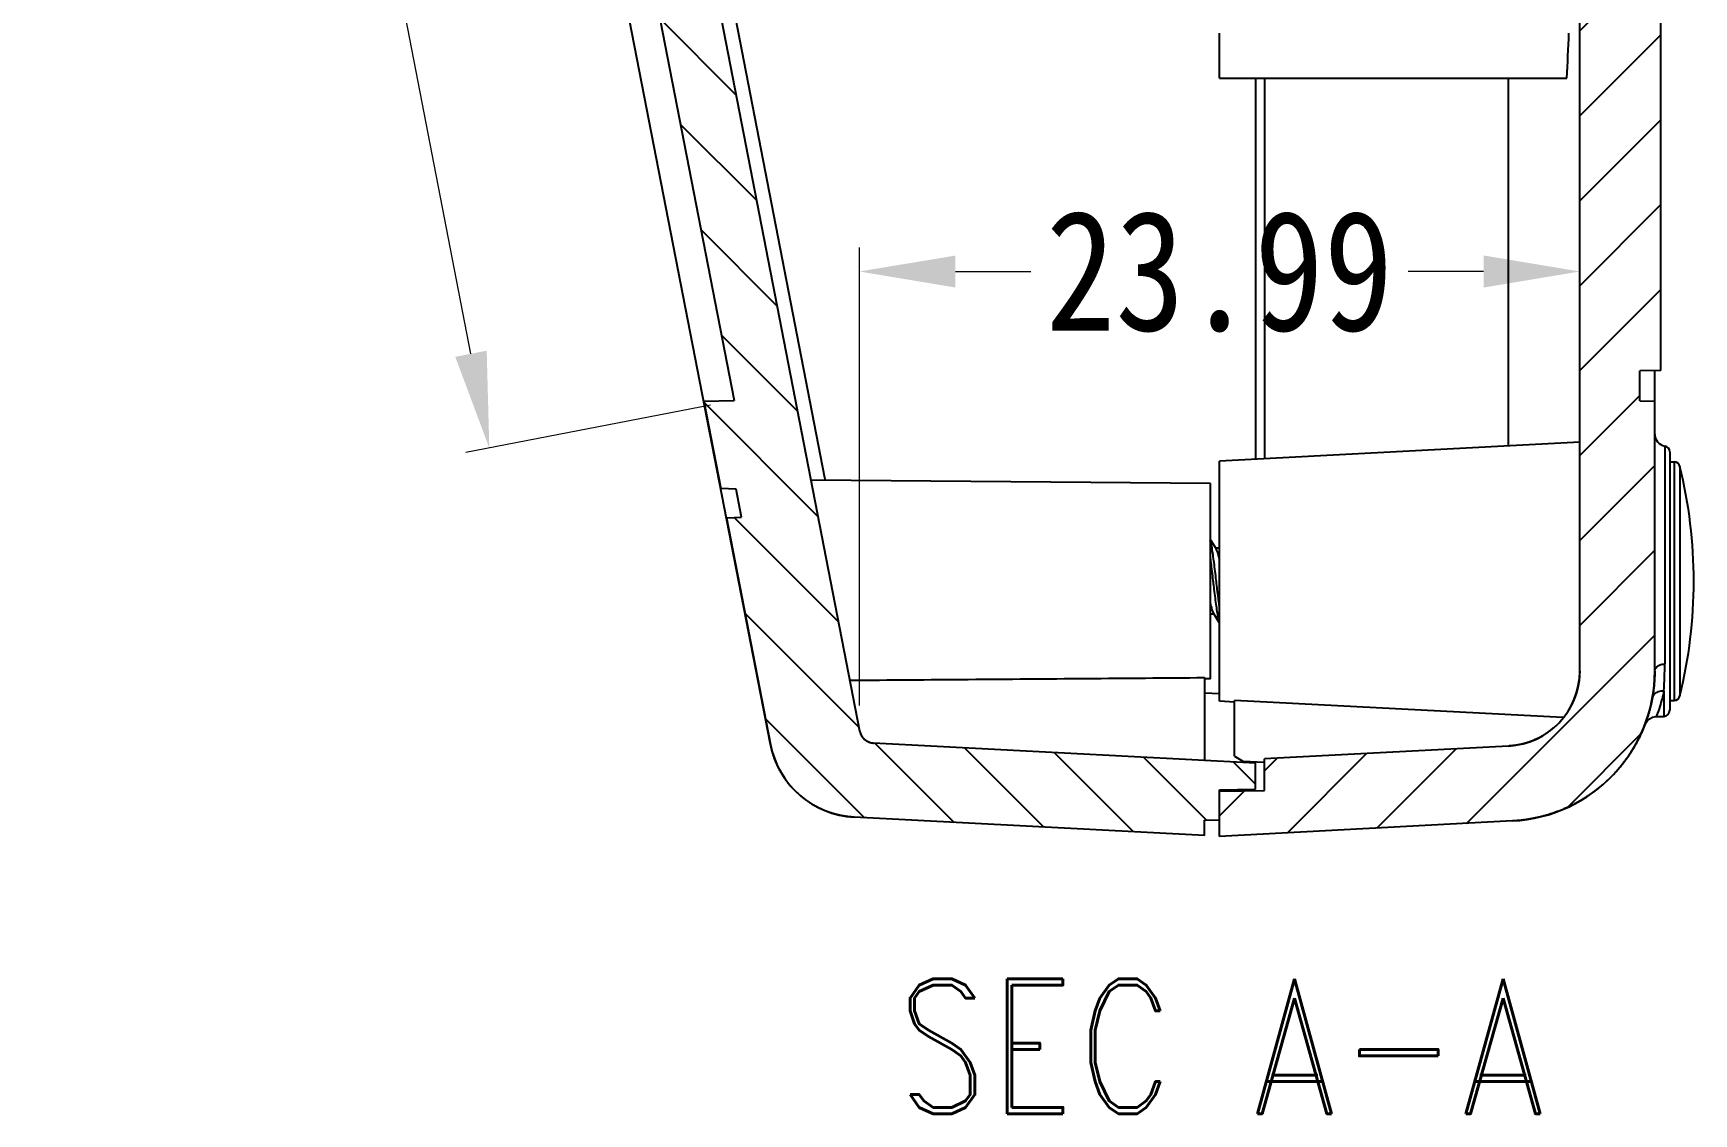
# Model space of a CAD drawing. Header units: millimetres. Extents: x -25 to 785, y -3301 to -3016.
# Drawn here: x 542.1 to 597.4, y -3202.2 to -3166.2 of the extents above; entities that cross this region are included whole.
import ezdxf
from ezdxf.enums import TextEntityAlignment as Align

# ---------------------------------------------------------------- set-up
doc = ezdxf.new("R2010")
doc.units = ezdxf.units.MM
doc.layers.add('dim', color=3, linetype='Continuous', lineweight=9)
doc.layers.add('hatch', color=56, linetype='Continuous', lineweight=9)
doc.styles.add('FFS', font='SIMFANG.TTF', dxfattribs={"width": 0.85})
doc.styles.add('LongTou', font='romand.shx', dxfattribs={"width": 0.8, "bigfont": 'whgdtxt.shx'})
doc.dimstyles.new('YanXiu', dxfattribs={"dimtxt": 2.5, "dimasz": 2.2, "dimexe": 1, "dimexo": 0.6, "dimgap": 0.66, "dimtad": 0, "dimzin": 1, "dimdsep": 46, "dimtxsty": 'FFS', "dimcen": 0, "dimclrd": 256, "dimclre": 131, "dimclrt": 42, "dimazin": 0, "dimtfac": 1, "dimtofl": 0, "dimtmove": 0, "dimatfit": 3, "dimfxl": 0, "dimlwd": 5, "dimlwe": 5, "dimarcsym": 0})

# ---------------------------------------------------------------- blocks, each defined once
blk = doc.blocks.new('*D15')
at = {"layer": 'Defpoints', "color": 0}
for p in [(-36.708, 239.348), (1.636, 233.166), (-9.58, 217.099), (1.636, 184.666), (-11.843, 111.427)]:
    blk.add_point(p, dxfattribs=at)
at = {"layer": 'dim', "lineweight": 5}
for start, end in [(91.04548, 92.62565), (98.37435, 99.95452)]:
    blk.add_arc((1.636, 42.086), 175.372, start, end, dxfattribs=at)
at = {"layer": 'dim'}
for points in [[(-1.569, 217.962), (-1.559, 216.895), (1.636, 217.458)], [(-28.583, 214.293), (-28.777, 215.342), (-31.827, 214.236)]]:
    blk.add_solid(points, dxfattribs=at)
at = {"layer": 'dim', "color": 42, "insert": (-15.173, 216.651), "char_height": 4, "attachment_point": 5, "rotation": 5.5, "style": 'FFS'}
blk.add_mtext('11.00°', dxfattribs=at)
blk = doc.blocks.new('*D17')
at = {"layer": 'Defpoints', "color": 0}
for p in [(-38.367, 237.399), (-16.02, 122.434), (-24.176, 120.849)]:
    blk.add_point(p, dxfattribs=at)
at = {"layer": 'dim', "color": 131, "lineweight": 5}
for p, q in [((-39.152, 237.247), (-47.307, 235.661)), ((-16.805, 122.281), (-24.96, 120.696))]:
    blk.add_line(p, q, dxfattribs=at)
at = {"layer": 'dim', "lineweight": 5}
for p, q in [((-45.912, 232.673), (-36.762, 185.602)), ((-24.786, 123.99), (-33.936, 171.061))]:
    blk.add_line(p, q, dxfattribs=at)
at = {"layer": 'dim'}
for points in [[(-45.388, 232.775), (-46.435, 232.571), (-46.523, 235.814)], [(-24.263, 124.092), (-25.31, 123.888), (-24.176, 120.849)]]:
    blk.add_solid(points, dxfattribs=at)
at = {"layer": 'dim', "color": 42, "insert": (-35.349, 178.331), "char_height": 4, "attachment_point": 5, "rotation": 281, "style": 'FFS'}
blk.add_mtext('117.12', dxfattribs=at)
blk = doc.blocks.new('*D23')
at = {"layer": 'Defpoints', "color": 0}
for p in [(12.136, 126.729), (12.136, 114.86), (-11.852, 111.472)]:
    blk.add_point(p, dxfattribs=at)
at = {"layer": 'dim', "color": 131, "lineweight": 5}
for p, q in [((-11.852, 112.271), (-11.852, 127.528)), ((12.136, 115.66), (12.136, 127.528))]:
    blk.add_line(p, q, dxfattribs=at)
at = {"layer": 'dim', "lineweight": 5}
for p, q in [((-8.652, 126.729), (-6.144, 126.729)), ((8.936, 126.729), (6.427, 126.729))]:
    blk.add_line(p, q, dxfattribs=at)
at = {"layer": 'dim'}
for points in [[(-8.652, 127.262), (-8.652, 126.195), (-11.852, 126.729)], [(8.936, 127.262), (8.936, 126.195), (12.136, 126.729)]]:
    blk.add_solid(points, dxfattribs=at)
at = {"layer": 'dim', "color": 42, "insert": (0.142, 126.729), "char_height": 4, "attachment_point": 5, "style": 'FFS'}
blk.add_mtext('23.99', dxfattribs=at)
blk = doc.blocks.new('u96')
h = blk.add_hatch()
h.set_pattern_fill('DEFAULT__9', color=5, scale=2, angle=135, style=0, pattern_type=0)
h.set_pattern_definition([(135, (-955.922, -269.3517), (-1.4142136, -1.4142136), [])])
edge = h.paths.add_edge_path()
edge.add_line((0.136, 108.466), (0.136, 109.47))
edge.add_line((-0.364, 108.457), (0.136, 108.466))
edge.add_line((-0.364, 107.942), (-0.364, 108.457))
edge.add_line((-0.364, 107.942), (-12.024, 108.553))
edge.add_spline(control_points=[(-12.024, 108.553), (-13.456, 108.628), (-14.538, 109.569), (-14.812, 110.977)], knot_values=[0, 0, 0, 0, 1, 1, 1, 1], weights=[1, 0.858674, 0.858674, 1], degree=3, periodic=0)
edge.add_line((-16.278, 118.52), (-14.812, 110.977))
edge.add_line((-16.278, 118.52), (-15.774, 118.546))
edge.add_line((-15.774, 118.546), (-15.954, 119.477))
edge.add_line((-15.954, 119.477), (-16.469, 119.504))
edge.add_line((-17.035, 122.416), (-16.469, 119.504))
edge.add_line((-17.035, 122.416), (-16.02, 122.434))
edge.add_line((-38.367, 237.399), (-16.02, 122.434))
edge.add_line((-39.329, 237.416), (-38.367, 237.399))
edge.add_spline(control_points=[(-39.329, 237.416), (-39.353, 237.694), (-39.364, 237.973), (-39.364, 238.253)], knot_values=[0, 0, 0, 0, 1, 1, 1, 1], weights=[1, 0.999415, 0.999415, 1], degree=3, periodic=0)
edge.add_line((-39.364, 240.416), (-39.364, 238.253))
edge.add_line((-39.364, 240.416), (-38.864, 240.442))
edge.add_line((-38.864, 241.39), (-38.864, 240.442))
edge.add_line((-38.864, 241.39), (-39.364, 241.416))
edge.add_line((-39.364, 249.549), (-39.364, 241.416))
edge.add_spline(control_points=[(-39.364, 249.549), (-39.364, 250.706), (-38.761, 251.692), (-37.732, 252.22)], knot_values=[0, 0, 0, 0, 1, 1, 1, 1], weights=[1, 0.902113, 0.902113, 1], degree=3, periodic=0)
edge.add_spline(control_points=[(-11.364, 259.313), (-20.589, 258.83), (-29.51, 256.43), (-37.732, 252.22)], knot_values=[0, 0, 0, 0, 1, 1, 1, 1], weights=[1, 0.985291, 0.985291, 1], degree=3, periodic=0)
edge.add_line((-11.364, 259.313), (-10.918, 259.337))
edge.add_spline(control_points=[(-10.918, 259.337), (-10.64, 259.351), (-10.426, 259.531), (-10.364, 259.803)], knot_values=[0, 0, 0, 0, 1, 1, 1, 1], weights=[1, 0.865203, 0.865203, 1], degree=3, periodic=0)
edge.add_line((-10.364, 259.803), (-8.866, 259.816))
edge.add_line((-8.866, 259.816), (-8.364, 259.616))
edge.add_line((-8.364, 258.916), (-8.364, 259.616))
edge.add_line((-9.364, 258.916), (-8.364, 258.916))
edge.add_line((-9.364, 257.616), (-9.364, 258.916))
edge.add_line((-9.364, 257.616), (-8.364, 257.616))
edge.add_line((-8.364, 256.647), (-8.364, 257.616))
edge.add_line((-14.256, 256.544), (-8.364, 256.647))
edge.add_spline(control_points=[(-14.256, 256.544), (-14.585, 256.538), (-14.915, 256.516), (-15.242, 256.478)], knot_values=[0, 0, 0, 0, 1, 1, 1, 1], weights=[1, 0.999185, 0.999185, 1], degree=3, periodic=0)
edge.add_spline(control_points=[(-15.242, 256.478), (-22.709, 255.605), (-29.901, 253.421), (-36.592, 249.994)], knot_values=[0, 0, 0, 0, 1, 1, 1, 1], weights=[1, 0.989414, 0.989414, 1], degree=3, periodic=0)
edge.add_spline(control_points=[(-36.864, 249.549), (-36.864, 249.742), (-36.764, 249.907), (-36.592, 249.994)], knot_values=[0, 0, 0, 0, 1, 1, 1, 1], weights=[1, 0.902113, 0.902113, 1], degree=3, periodic=0)
edge.add_line((-36.864, 249.549), (-36.864, 240.969))
edge.add_spline(control_points=[(-36.708, 239.348), (-36.812, 239.882), (-36.864, 240.425), (-36.864, 240.969)], knot_values=[0, 0, 0, 0, 1, 1, 1, 1], weights=[1, 0.996931, 0.996931, 1], degree=3, periodic=0)
edge.add_line((-36.708, 239.348), (-11.843, 111.427))
edge.add_spline(control_points=[(-11.843, 111.427), (-11.797, 111.192), (-11.617, 111.035), (-11.378, 111.023)], knot_values=[0, 0, 0, 0, 1, 1, 1, 1], weights=[1, 0.858674, 0.858674, 1], degree=3, periodic=0)
edge.add_line((1.336, 110.357), (-11.378, 111.023))
edge.add_line((1.336, 109.49), (1.336, 110.357))
edge.add_line((0.136, 109.47), (1.336, 109.49))
h = blk.add_hatch()
h.set_pattern_fill('A', color=5, scale=2, angle=45, style=0, pattern_type=0)
h.set_pattern_definition([(45, (-955.922, -269.3517), (-1.4142136, 1.4142136), [])])
edge = h.paths.add_edge_path()
edge.add_line((0.136, 107.916), (0.136, 109.42))
edge.add_line((0.136, 109.42), (1.636, 109.446))
edge.add_line((1.636, 109.446), (1.636, 110.498))
edge.add_line((9.766, 110.924), (1.636, 110.498))
edge.add_spline(control_points=[(12.136, 113.421), (12.136, 112.016), (11.169, 110.998), (9.766, 110.924)], knot_values=[0, 0, 0, 0, 1, 1, 1, 1], weights=[1, 0.816916, 0.816916, 1], degree=3, periodic=0)
edge.add_line((12.136, 113.421), (12.136, 254.411))
edge.add_spline(control_points=[(12.136, 254.411), (12.136, 255.268), (11.73, 256.022), (11.016, 256.496)], knot_values=[0, 0, 0, 0, 1, 1, 1, 1], weights=[1, 0.92066, 0.92066, 1], degree=3, periodic=0)
edge.add_spline(control_points=[(11.016, 256.496), (10.856, 256.601), (10.673, 256.658), (10.481, 256.662)], knot_values=[0, 0, 0, 0, 1, 1, 1, 1], weights=[1, 0.973328, 0.973328, 1], degree=3, periodic=0)
edge.add_line((7.636, 256.711), (10.481, 256.662))
edge.add_line((7.636, 256.711), (7.636, 257.616))
edge.add_line((8.636, 257.616), (7.636, 257.616))
edge.add_line((8.636, 257.616), (8.636, 258.916))
edge.add_line((8.636, 258.916), (7.636, 258.916))
edge.add_line((7.636, 258.916), (7.636, 259.646))
edge.add_line((8.137, 259.846), (7.636, 259.646))
edge.add_line((9.636, 259.833), (8.137, 259.846))
edge.add_spline(control_points=[(9.636, 259.833), (9.7, 259.581), (9.896, 259.411), (10.155, 259.384)], knot_values=[0, 0, 0, 0, 1, 1, 1, 1], weights=[1, 0.880203, 0.880203, 1], degree=3, periodic=0)
edge.add_spline(control_points=[(14.636, 254.411), (14.636, 257.104), (12.833, 259.105), (10.155, 259.384)], knot_values=[0, 0, 0, 0, 1, 1, 1, 1], weights=[1, 0.828608, 0.828608, 1], degree=3, periodic=0)
edge.add_line((14.636, 245.416), (14.636, 254.411))
edge.add_line((14.136, 245.407), (14.636, 245.416))
edge.add_line((14.136, 244.416), (14.136, 245.407))
edge.add_line((14.836, 244.404), (14.136, 244.416))
edge.add_line((14.836, 208.916), (14.836, 244.404))
edge.add_line((14.836, 208.916), (14.336, 208.913))
edge.add_line((14.336, 158.919), (14.336, 208.913))
edge.add_line((14.836, 158.916), (14.336, 158.919))
edge.add_line((14.836, 123.428), (14.836, 158.916))
edge.add_line((14.836, 123.428), (14.136, 123.416))
edge.add_line((14.136, 122.425), (14.136, 123.416))
edge.add_line((14.136, 122.425), (14.636, 122.416))
edge.add_line((14.636, 113.421), (14.636, 122.416))
edge.add_spline(control_points=[(14.636, 113.421), (14.636, 110.612), (12.702, 108.575), (9.897, 108.428)], knot_values=[0, 0, 0, 0, 1, 1, 1, 1], weights=[1, 0.816916, 0.816916, 1], degree=3, periodic=0)
edge.add_line((9.897, 108.428), (0.136, 107.916))
at = {"color": 7}
for p, q in [((12.136, 113.421), (12.136, 254.411)), ((12.136, 113.421), (12.136, 254.411)), ((14.836, 123.428), (14.836, 244.404)), ((-36.244, 239.482), (-13.01, 119.87)), ((-36.708, 239.348), (-11.843, 111.427)), ((-36.708, 239.348), (-11.843, 111.427)), ((-38.367, 237.399), (-16.02, 122.434)), ((-38.367, 237.399), (-16.02, 122.434)), ((-14.812, 110.977), (-39.181, 236.345)), ((14.836, 123.428), (14.836, 158.916)), ((0.136, 133.166), (0.136, 134.666)), ((0.136, 133.166), (11.71, 133.166)), ((1.336, 133.166), (1.336, 120.479)), ((1.636, 133.166), (1.636, 120.495)), ((9.766, 120.921), (9.766, 133.166)), ((14.836, 123.428), (14.136, 123.416)), ((14.836, 123.428), (14.136, 123.416)), ((14.136, 122.425), (14.136, 123.416)), ((14.136, 122.425), (14.136, 123.416)), ((14.636, 113.421), (14.636, 123.425)), ((-17.035, 122.416), (-16.02, 122.434)), ((-17.035, 122.416), (-16.02, 122.434)), ((-17.035, 122.416), (-16.469, 119.504)), ((14.136, 122.425), (14.636, 122.416)), ((14.136, 122.425), (14.636, 122.416)), ((14.636, 113.421), (14.636, 122.416)), ((12.136, 121.045), (0.136, 120.416)), ((14.969, 120.917), (14.969, 113.662)), ((15.136, 120.72), (15.136, 112.113)), ((0.136, 112.416), (0.136, 120.416)), ((15.136, 120.39), (15.282, 120.387)), ((15.282, 120.387), (15.282, 112.445)), ((15.473, 120.235), (15.473, 112.597)), ((-15.954, 119.477), (-16.469, 119.504)), ((-15.954, 119.477), (-16.469, 119.504)), ((-15.774, 118.546), (-15.954, 119.477)), ((-15.774, 118.546), (-15.954, 119.477)), ((-0.164, 119.666), (-13.46, 119.782)), ((-13.01, 119.87), (-12.992, 119.778)), ((-0.164, 113.167), (-0.164, 119.665)), ((-16.278, 118.52), (-15.774, 118.546)), ((-16.278, 118.52), (-15.774, 118.546)), ((-16.278, 118.52), (-14.812, 110.977)), ((0.136, 117.516), (0.015, 117.516)), ((-0.066, 116.428), (-0.068, 116.443)), ((-0.062, 116.393), (-0.066, 116.428)), ((0.037, 116.405), (0.032, 116.443)), ((-0.044, 115.316), (-0.164, 115.316)), ((-0.364, 113.203), (-0.364, 110.446)), ((-0.164, 113.166), (-0.364, 113.164)), ((-0.364, 112.696), (0.141, 112.669)), ((0.636, 112.39), (0.136, 112.416)), ((11.571, 111.87), (0.636, 112.436)), ((0.636, 110.587), (0.636, 112.436)), ((14.939, 112.766), (14.939, 111.913)), ((15.136, 112.442), (15.282, 112.445)), ((14.689, 111.908), (14.939, 111.913)), ((1.336, 110.357), (-11.378, 111.023)), ((1.336, 110.357), (-11.378, 111.023)), ((9.766, 110.924), (1.636, 110.498)), ((9.766, 110.924), (1.636, 110.498)), ((0.636, 110.587), (0.921, 110.422)), ((0.921, 110.422), (1.636, 110.385)), ((1.336, 109.49), (1.336, 110.401)), ((1.336, 109.49), (1.336, 110.357)), ((1.636, 109.446), (1.636, 110.498)), ((1.636, 109.446), (1.636, 110.498)), ((0.136, 109.47), (1.336, 109.49)), ((0.136, 109.47), (1.336, 109.49)), ((0.136, 108.466), (0.136, 109.47)), ((0.136, 107.916), (0.136, 109.47)), ((0.136, 109.42), (1.636, 109.446)), ((0.136, 109.42), (1.636, 109.446)), ((0.136, 107.916), (0.136, 109.42)), ((-0.364, 107.942), (-12.024, 108.553)), ((-0.364, 107.942), (-12.024, 108.553)), ((-0.364, 108.457), (0.136, 108.466)), ((-0.364, 108.457), (0.136, 108.466)), ((-0.364, 107.942), (-0.364, 108.457)), ((-0.364, 107.942), (-0.364, 108.457)), ((9.897, 108.428), (0.136, 107.916)), ((9.897, 108.428), (0.136, 107.916))]:
    blk.add_line(p, q, dxfattribs=at)
for points in [[(0.039, 117.477), (-0.121, 117.745), (-0.164, 117.818)], [(-0.067, 115.356), (0.096, 115.08), (0.136, 115.014)], [(14.311, 111.65), (14.408, 111.796), (14.558, 111.887), (14.679, 111.908)]]:
    blk.add_lwpolyline(points, dxfattribs=at)
for centre, radius, start, end in [((-231.352, 144.728), 243.337, 357.27667, 357.6302), ((15.036, 121.311), 0.4, 180, 260.4059), ((14.936, 120.72), 0.2, 0, 80.4059), ((15.279, 120.187), 0.2, 13.8171, 89), ((-0.056, 116.416), 15.991, 346.1829, 13.8171), ((9.636, 113.421), 2.5, 273, 0), ((9.636, 113.421), 5, 273, 0), ((1.589, 113.659), 13.38, 356.1725, 0.0139), ((15.279, 112.645), 0.2, 271, 346.1829), ((14.936, 112.113), 0.2, 271, 0), ((-11.352, 111.522), 0.5, 191, 267), ((-11.867, 111.549), 3, 191, 267)]:
    blk.add_arc(centre, radius, start, end, dxfattribs=at)
for points, start_tangent, end_tangent in [([(0.032, 116.443), (-0.003, 116.745), (-0.039, 117.032), (-0.074, 117.295), (-0.109, 117.521), (-0.145, 117.703), (-0.165, 117.774)], (-0.115861, 0.993265), (-0.274727, 0.961522)), ([(0.136, 117.161), (0.12, 117.234), (0.083, 117.37), (0.045, 117.465), (0.039, 117.477)], (-0.211721, 0.97733), (-0.451783, 0.892128)), ([(-0.068, 116.443), (-0.103, 116.745), (-0.139, 117.032), (-0.164, 117.224)], (-0.115861, 0.993265), (-0.137757, 0.990466)), ([(0.136, 115.057), (0.11, 115.158), (0.074, 115.349), (0.039, 115.582), (0.003, 115.85), (-0.032, 116.141), (-0.062, 116.393)], (-0.252814, 0.967515), (-0.115869, 0.993265)), ([(0.135, 115.606), (0.103, 115.85), (0.068, 116.141), (0.037, 116.405)], (-0.13852, 0.99036), (-0.115854, 0.993266)), ([(-0.165, 115.672), (-0.148, 115.594), (-0.111, 115.46), (-0.074, 115.366), (-0.068, 115.355)], (0.211751, -0.977324), (0.453167, -0.891426)), ([(12.136, 113.421), (12.135, 113.394), (12.135, 113.367), (12.134, 113.34), (12.133, 113.312), (12.132, 113.285), (12.13, 113.258), (12.128, 113.23), (12.126, 113.202), (12.123, 113.175), (12.121, 113.147), (12.117, 113.119), (12.114, 113.091), (12.11, 113.063), (12.106, 113.035), (12.101, 113.007), (12.096, 112.979), (12.091, 112.951), (12.085, 112.922), (12.079, 112.894), (12.073, 112.866), (12.067, 112.838), (12.06, 112.809), (12.052, 112.781), (12.045, 112.753), (12.037, 112.725), (12.028, 112.696), (12.02, 112.668), (12.01, 112.64), (12.001, 112.612), (11.991, 112.584), (11.981, 112.555), (11.971, 112.527), (11.96, 112.499), (11.948, 112.472), (11.937, 112.444), (11.925, 112.416), (11.912, 112.388), (11.9, 112.361), (11.887, 112.333), (11.873, 112.306), (11.859, 112.279), (11.845, 112.252), (11.831, 112.225), (11.816, 112.198), (11.801, 112.171), (11.785, 112.145), (11.769, 112.118), (11.753, 112.092), (11.737, 112.066), (11.72, 112.04), (11.702, 112.014), (11.685, 111.989), (11.667, 111.964), (11.649, 111.938), (11.63, 111.914), (11.611, 111.889), (11.592, 111.864), (11.572, 111.84), (11.553, 111.816), (11.533, 111.792), (11.512, 111.769), (11.491, 111.746), (11.47, 111.723), (11.449, 111.7), (11.427, 111.677), (11.406, 111.655), (11.383, 111.633), (11.361, 111.612), (11.338, 111.59), (11.315, 111.569), (11.292, 111.549), (11.269, 111.528), (11.245, 111.508), (11.221, 111.488), (11.197, 111.469), (11.173, 111.449), (11.148, 111.43), (11.123, 111.412), (11.099, 111.394), (11.073, 111.376), (11.048, 111.358), (11.023, 111.341), (10.997, 111.324), (10.971, 111.307), (10.945, 111.291), (10.919, 111.275), (10.892, 111.26), (10.866, 111.245), (10.839, 111.23), (10.813, 111.215), (10.786, 111.201), (10.759, 111.187), (10.732, 111.174), (10.705, 111.161), (10.677, 111.148), (10.65, 111.136), (10.622, 111.124), (10.595, 111.112), (10.567, 111.101), (10.54, 111.09), (10.512, 111.08), (10.484, 111.069), (10.457, 111.059), (10.429, 111.05), (10.401, 111.041), (10.373, 111.032), (10.345, 111.024), (10.317, 111.016), (10.289, 111.008), (10.261, 111), (10.234, 110.993), (10.206, 110.987), (10.178, 110.98), (10.15, 110.974), (10.122, 110.969), (10.095, 110.963), (10.067, 110.958), (10.039, 110.954), (10.012, 110.949), (9.984, 110.945), (9.957, 110.942), (9.929, 110.938), (9.902, 110.935), (9.875, 110.932), (9.847, 110.93), (9.82, 110.928), (9.793, 110.926), (9.766, 110.924)], (0, -1), (-0.99863, -0.052336)), ([(14.636, 113.421), (14.635, 113.367), (14.634, 113.313), (14.633, 113.258), (14.631, 113.204), (14.628, 113.149), (14.625, 113.094), (14.621, 113.039), (14.616, 112.984), (14.611, 112.929), (14.605, 112.873), (14.599, 112.817), (14.592, 112.761), (14.584, 112.705), (14.576, 112.649), (14.567, 112.593), (14.557, 112.537), (14.546, 112.48), (14.535, 112.424), (14.523, 112.368), (14.511, 112.311), (14.498, 112.255), (14.484, 112.198), (14.469, 112.141), (14.454, 112.085), (14.438, 112.028), (14.421, 111.972), (14.404, 111.915), (14.385, 111.859), (14.366, 111.803), (14.347, 111.746), (14.326, 111.69), (14.305, 111.634), (14.284, 111.578), (14.261, 111.522), (14.238, 111.467), (14.214, 111.411), (14.189, 111.356), (14.164, 111.301), (14.138, 111.246), (14.111, 111.191), (14.083, 111.137), (14.055, 111.083), (14.026, 111.029), (13.996, 110.975), (13.966, 110.922), (13.935, 110.868), (13.903, 110.816), (13.871, 110.763), (13.838, 110.711), (13.804, 110.659), (13.769, 110.608), (13.734, 110.557), (13.698, 110.506), (13.662, 110.456), (13.625, 110.406), (13.587, 110.357), (13.548, 110.308), (13.509, 110.26), (13.47, 110.212), (13.429, 110.164), (13.389, 110.117), (13.347, 110.071), (13.305, 110.025), (13.262, 109.979), (13.219, 109.934), (13.176, 109.89), (13.131, 109.846), (13.086, 109.803), (13.041, 109.76), (12.995, 109.718), (12.949, 109.676), (12.902, 109.635), (12.855, 109.595), (12.807, 109.555), (12.759, 109.516), (12.71, 109.478), (12.661, 109.44), (12.611, 109.403), (12.561, 109.366), (12.511, 109.331), (12.461, 109.295), (12.409, 109.261), (12.358, 109.227), (12.306, 109.194), (12.254, 109.161), (12.202, 109.13), (12.149, 109.099), (12.096, 109.068), (12.043, 109.039), (11.99, 109.01), (11.936, 108.981), (11.882, 108.954), (11.828, 108.927), (11.774, 108.901), (11.719, 108.876), (11.664, 108.851), (11.609, 108.827), (11.554, 108.804), (11.499, 108.781), (11.444, 108.759), (11.389, 108.738), (11.333, 108.718), (11.278, 108.698), (11.222, 108.679), (11.166, 108.661), (11.11, 108.643), (11.055, 108.626), (10.999, 108.61), (10.943, 108.595), (10.887, 108.58), (10.832, 108.566), (10.776, 108.553), (10.72, 108.54), (10.665, 108.528), (10.609, 108.517), (10.554, 108.506), (10.498, 108.496), (10.443, 108.486), (10.388, 108.478), (10.333, 108.47), (10.278, 108.462), (10.223, 108.455), (10.168, 108.449), (10.114, 108.444), (10.059, 108.439), (10.005, 108.435), (9.951, 108.431), (9.897, 108.428)], (0, -1), (-0.99863, -0.052336)), ([(14.636, 113.421), (14.679, 113.531), (14.798, 113.618), (14.969, 113.662)], (0, 1), (0.994699, 0.102831)), ([(-12.171, 113.116), (-8.224, 113.145), (-4.289, 113.174), (-0.364, 113.203)], (0.999974, 0.007277), (0.999972, 0.007474)), ([(14.553, 112.514), (14.621, 112.649), (14.76, 112.74), (14.939, 112.766)], (0.181339, 0.983421), (0.998788, -0.049226)), ([(14.939, 112.766), (14.801, 112.241)], (-0.196797, -0.980444), (-0.3064, -0.951903)), ([(14.801, 112.241), (14.7, 111.96), (14.684, 111.921), (14.68, 111.913)], (-0.3064, -0.951903), (-0.962979, 0.269577)), ([(-11.843, 111.427), (-11.841, 111.417), (-11.839, 111.408), (-11.837, 111.398), (-11.834, 111.389), (-11.831, 111.379), (-11.828, 111.37), (-11.825, 111.36), (-11.822, 111.351), (-11.818, 111.341), (-11.815, 111.332), (-11.811, 111.323), (-11.806, 111.313), (-11.802, 111.304), (-11.797, 111.295), (-11.793, 111.285), (-11.788, 111.276), (-11.782, 111.267), (-11.777, 111.258), (-11.771, 111.249), (-11.765, 111.241), (-11.759, 111.232), (-11.753, 111.223), (-11.747, 111.215), (-11.74, 111.207), (-11.733, 111.198), (-11.726, 111.19), (-11.719, 111.182), (-11.711, 111.174), (-11.704, 111.167), (-11.696, 111.159), (-11.688, 111.152), (-11.68, 111.145), (-11.672, 111.138), (-11.664, 111.131), (-11.655, 111.125), (-11.647, 111.118), (-11.638, 111.112), (-11.629, 111.106), (-11.62, 111.1), (-11.611, 111.094), (-11.602, 111.089), (-11.592, 111.084), (-11.583, 111.079), (-11.574, 111.074), (-11.564, 111.069), (-11.554, 111.065), (-11.545, 111.061), (-11.535, 111.057), (-11.525, 111.053), (-11.516, 111.05), (-11.506, 111.046), (-11.496, 111.043), (-11.486, 111.041), (-11.476, 111.038), (-11.466, 111.035), (-11.456, 111.033), (-11.447, 111.031), (-11.437, 111.029), (-11.427, 111.028), (-11.417, 111.027), (-11.407, 111.025), (-11.398, 111.024), (-11.388, 111.024), (-11.378, 111.023)], (0.190809, -0.981627), (0.99863, -0.052336)), ([(-12.024, 108.553), (-12.053, 108.555), (-12.082, 108.557), (-12.111, 108.559), (-12.14, 108.562), (-12.169, 108.564), (-12.198, 108.568), (-12.227, 108.571), (-12.257, 108.575), (-12.286, 108.579), (-12.315, 108.583), (-12.345, 108.588), (-12.374, 108.592), (-12.404, 108.598), (-12.433, 108.603), (-12.463, 108.609), (-12.493, 108.615), (-12.522, 108.622), (-12.552, 108.628), (-12.581, 108.636), (-12.611, 108.643), (-12.641, 108.651), (-12.67, 108.659), (-12.7, 108.667), (-12.729, 108.676), (-12.759, 108.685), (-12.788, 108.694), (-12.818, 108.704), (-12.847, 108.714), (-12.877, 108.724), (-12.906, 108.735), (-12.935, 108.746), (-12.964, 108.757), (-12.994, 108.769), (-13.023, 108.781), (-13.052, 108.793), (-13.081, 108.806), (-13.109, 108.819), (-13.138, 108.832), (-13.167, 108.846), (-13.195, 108.859), (-13.224, 108.874), (-13.252, 108.888), (-13.28, 108.903), (-13.308, 108.918), (-13.336, 108.934), (-13.364, 108.95), (-13.392, 108.966), (-13.419, 108.982), (-13.446, 108.999), (-13.474, 109.016), (-13.501, 109.033), (-13.527, 109.051), (-13.554, 109.069), (-13.581, 109.087), (-13.607, 109.106), (-13.633, 109.124), (-13.659, 109.143), (-13.685, 109.163), (-13.71, 109.183), (-13.736, 109.203), (-13.761, 109.223), (-13.786, 109.243), (-13.81, 109.264), (-13.835, 109.285), (-13.859, 109.306), (-13.883, 109.328), (-13.907, 109.35), (-13.931, 109.372), (-13.954, 109.394), (-13.977, 109.417), (-14, 109.44), (-14.022, 109.463), (-14.044, 109.486), (-14.067, 109.509), (-14.088, 109.533), (-14.11, 109.557), (-14.131, 109.581), (-14.152, 109.605), (-14.173, 109.63), (-14.193, 109.655), (-14.213, 109.68), (-14.233, 109.705), (-14.252, 109.73), (-14.272, 109.756), (-14.291, 109.781), (-14.309, 109.807), (-14.327, 109.833), (-14.346, 109.859), (-14.363, 109.886), (-14.381, 109.912), (-14.398, 109.939), (-14.415, 109.965), (-14.431, 109.992), (-14.447, 110.019), (-14.463, 110.046), (-14.479, 110.074), (-14.494, 110.101), (-14.509, 110.128), (-14.524, 110.156), (-14.538, 110.184), (-14.552, 110.211), (-14.566, 110.239), (-14.579, 110.267), (-14.592, 110.295), (-14.605, 110.323), (-14.617, 110.351), (-14.629, 110.38), (-14.641, 110.408), (-14.653, 110.436), (-14.664, 110.464), (-14.675, 110.493), (-14.685, 110.521), (-14.695, 110.55), (-14.705, 110.578), (-14.715, 110.607), (-14.724, 110.635), (-14.733, 110.664), (-14.742, 110.692), (-14.75, 110.721), (-14.758, 110.749), (-14.766, 110.778), (-14.773, 110.806), (-14.78, 110.835), (-14.787, 110.863), (-14.794, 110.892), (-14.8, 110.92), (-14.806, 110.948), (-14.812, 110.977)], (-0.99863, 0.052336), (-0.190809, 0.981627))]:
    blk.add_spline(points, degree=3, dxfattribs=dict(at, start_tangent=start_tangent, end_tangent=end_tangent))
at = {"layer": 'hatch', "color": 6, "style": 'LongTou', "width": 0.8}
blk.add_text('SEC A-A', height=4.5, dxfattribs=at).set_placement((0.248, 100.924), align=Align.MIDDLE)
at = {"layer": 'dim'}
dim = blk.add_angular_dim_2l(base=(-9.58, 217.099), line1=((1.636, 233.166), (1.636, 184.666)), line2=((-36.708, 239.348), (-11.843, 111.427)), dimstyle='YanXiu', override={"dimtxt": 4, "dimasz": 3.2, "dimexe": 0.7996, "dimexo": 0.7996, "dimgap": 0.7996}, dxfattribs=at)
dim.commit()
dim.dimension.update_dxf_attribs({"geometry": '*D15', "text_midpoint": (-15.173, 216.651)})
dim = blk.add_aligned_dim(p1=(-38.367, 237.399), p2=(-16.02, 122.434), distance=-8.308, dimstyle='YanXiu', override={"dimtxt": 4, "dimasz": 3.2, "dimexe": 0.7996, "dimexo": 0.7996, "dimgap": 0.7996}, dxfattribs=at)
dim.commit()
dim.dimension.update_dxf_attribs({"geometry": '*D17', "text_midpoint": (-35.349, 178.331)})
dim = blk.add_linear_dim(base=(12.136, 126.729), p1=(-11.852, 111.472), p2=(12.136, 114.86), dimstyle='YanXiu', override={"dimtxt": 4, "dimasz": 3.2, "dimexe": 0.7996, "dimexo": 0.7996, "dimgap": 0.7996}, dxfattribs=at)
dim.commit()
dim.dimension.update_dxf_attribs({"geometry": '*D23', "text_midpoint": (0.142, 126.729)})

msp = doc.modelspace()

# ---------------------------------------------------------------- block references
msp.add_blockref('u96', (581.478, -3300.845))

doc.saveas('drawing.dxf')
